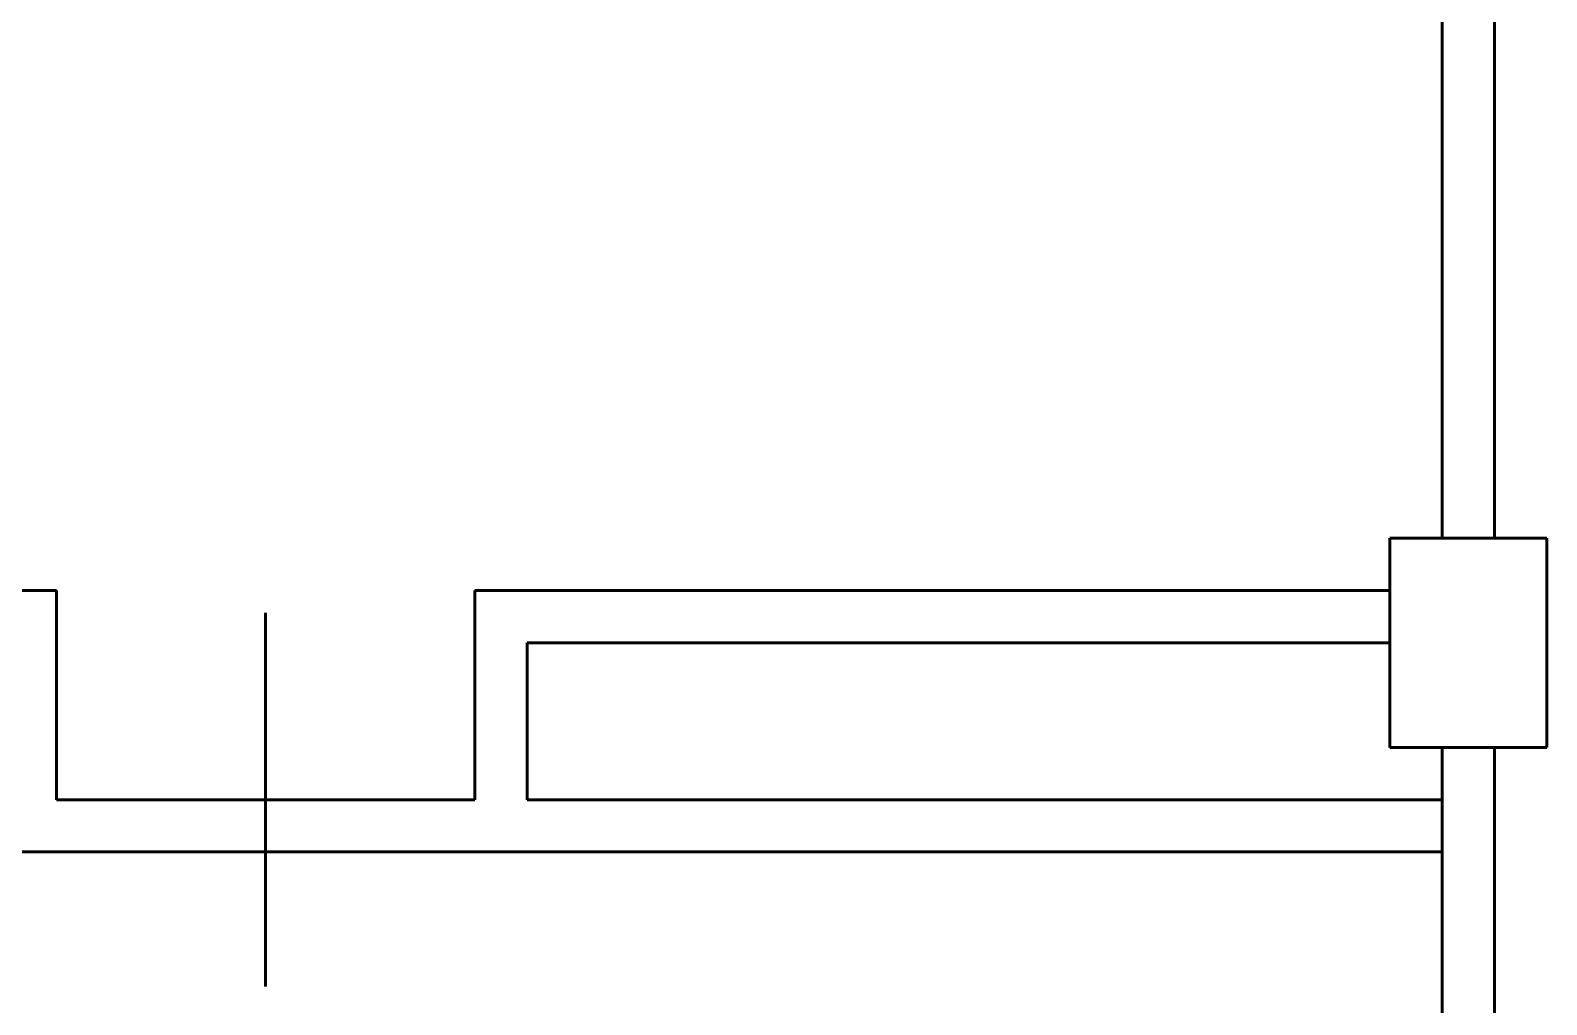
# Model space of a CAD drawing. Extents: x 0 to 297, y 0 to 292.
# Drawn here: x 238.14 to 252.64, y 88.06 to 97.37 of the extents above; entities that cross this region are included whole.
import ezdxf

# ---------------------------------------------------------------- set-up
doc = ezdxf.new("R2010")
doc.units = 0
doc.header["$MEASUREMENT"] = 0
doc.linetypes.add('K5LT_BASIC', pattern=[0])
doc.layers.add('Системный слой', color=7, linetype='Continuous')

# ---------------------------------------------------------------- blocks, each defined once
blk = doc.blocks.new('*U')
at = {"layer": 'Системный слой', "linetype": 'K5LT_BASIC', "lineweight": 60}
for p, q in [((251.142, 92.519), (251.142, 90.519)), ((252.642, 92.519), (251.142, 92.519)), ((252.642, 90.519), (252.642, 92.519)), ((251.142, 90.519), (252.642, 90.519))]:
    blk.add_line(p, q, dxfattribs=at)

msp = doc.modelspace()

# ---------------------------------------------------------------- linework, layer by layer
at = {"layer": 'Системный слой', "linetype": 'K5LT_BASIC', "lineweight": 60}
for p, q in [((251.642, 92.519), (251.642, 98.019)), ((252.142, 98.019), (252.142, 92.519)), ((251.142, 92.519), (252.642, 92.519)), ((251.142, 92.519), (251.142, 90.519)), ((251.142, 90.519), (251.142, 92.519)), ((251.142, 92.519), (252.642, 92.519)), ((251.142, 92.519), (251.142, 90.519)), ((251.142, 92.519), (251.142, 90.519)), ((252.642, 92.519), (251.642, 92.519)), ((252.642, 92.519), (252.642, 90.519)), ((252.642, 90.519), (252.642, 92.519)), ((212.392, 92.019), (238.392, 92.019)), ((238.392, 92.019), (238.392, 90.019)), ((242.392, 92.019), (246.392, 92.019)), ((242.392, 92.019), (242.392, 90.019)), ((246.392, 92.019), (251.142, 92.019)), ((240.392, 91.805), (240.392, 88.233)), ((252.642, 91.769), (252.642, 91.019)), ((242.892, 91.519), (242.892, 90.019)), ((245.892, 91.519), (242.892, 91.519)), ((245.892, 91.519), (251.142, 91.519)), ((252.642, 90.519), (251.142, 90.519)), ((251.142, 90.519), (252.642, 90.519)), ((251.642, 85.019), (251.642, 90.519)), ((252.142, 90.519), (252.142, 85.019)), ((238.392, 90.019), (242.392, 90.019)), ((245.892, 90.019), (242.892, 90.019)), ((251.642, 90.019), (242.892, 90.019)), ((246.392, 90.019), (251.642, 90.019)), ((251.642, 89.519), (179.892, 89.519)), ((227.892, 89.519), (251.642, 89.519)), ((251.642, 89.519), (227.892, 89.519))]:
    msp.add_line(p, q, dxfattribs=at)

# ---------------------------------------------------------------- block references
at = {"layer": 'Системный слой'}
msp.add_blockref('*U', (0, 0), dxfattribs=at)
msp.add_blockref('*U', (0, 0), dxfattribs=at)
msp.add_blockref('*U', (0, 0), dxfattribs=at)
msp.add_blockref('*U', (0, 0), dxfattribs=at)
msp.add_blockref('*U', (0, 0), dxfattribs=at)
msp.add_blockref('*U', (0, 0), dxfattribs=at)
msp.add_blockref('*U', (0, 0), dxfattribs=at)
msp.add_blockref('*U', (0, 0), dxfattribs=at)
msp.add_blockref('*U', (0, 0), dxfattribs=at)
msp.add_blockref('*U', (0, 0), dxfattribs=at)
msp.add_blockref('*U', (0, 0), dxfattribs=at)
msp.add_blockref('*U', (0, 0), dxfattribs=at)
msp.add_blockref('*U', (0, 0), dxfattribs=at)
msp.add_blockref('*U', (0, 0), dxfattribs=at)
msp.add_blockref('*U', (0, 0), dxfattribs=at)
msp.add_blockref('*U', (0, 0), dxfattribs=at)
msp.add_blockref('*U', (0, 0), dxfattribs=at)
msp.add_blockref('*U', (0, 0), dxfattribs=at)
msp.add_blockref('*U', (0, 0), dxfattribs=at)
msp.add_blockref('*U', (0, 0), dxfattribs=at)
msp.add_blockref('*U', (0, 0), dxfattribs=at)
msp.add_blockref('*U', (0, 0), dxfattribs=at)
msp.add_blockref('*U', (0, 0), dxfattribs=at)
msp.add_blockref('*U', (0, 0), dxfattribs=at)
msp.add_blockref('*U', (0, 0), dxfattribs=at)
msp.add_blockref('*U', (0, 0), dxfattribs=at)
msp.add_blockref('*U', (0, 0), dxfattribs=at)
msp.add_blockref('*U', (0, 0), dxfattribs=at)
msp.add_blockref('*U', (0, 0), dxfattribs=at)
msp.add_blockref('*U', (0, 0), dxfattribs=at)
msp.add_blockref('*U', (0, 0), dxfattribs=at)
msp.add_blockref('*U', (0, 0), dxfattribs=at)
msp.add_blockref('*U', (0, 0), dxfattribs=at)
msp.add_blockref('*U', (0, 0), dxfattribs=at)
msp.add_blockref('*U', (0, 0), dxfattribs=at)
msp.add_blockref('*U', (0, 0), dxfattribs=at)
msp.add_blockref('*U', (0, 0), dxfattribs=at)
msp.add_blockref('*U', (0, 0), dxfattribs=at)
msp.add_blockref('*U', (0, 0), dxfattribs=at)
msp.add_blockref('*U', (0, 0), dxfattribs=at)
msp.add_blockref('*U', (0, 0), dxfattribs=at)
msp.add_blockref('*U', (0, 0), dxfattribs=at)
msp.add_blockref('*U', (0, 0), dxfattribs=at)
msp.add_blockref('*U', (0, 0), dxfattribs=at)
msp.add_blockref('*U', (0, 0), dxfattribs=at)
msp.add_blockref('*U', (0, 0), dxfattribs=at)
msp.add_blockref('*U', (0, 0), dxfattribs=at)
msp.add_blockref('*U', (0, 0), dxfattribs=at)
msp.add_blockref('*U', (0, 0), dxfattribs=at)
msp.add_blockref('*U', (0, 0), dxfattribs=at)
msp.add_blockref('*U', (0, 0), dxfattribs=at)
msp.add_blockref('*U', (0, 0), dxfattribs=at)
msp.add_blockref('*U', (0, 0), dxfattribs=at)
msp.add_blockref('*U', (0, 0), dxfattribs=at)
msp.add_blockref('*U', (0, 0), dxfattribs=at)
msp.add_blockref('*U', (0, 0), dxfattribs=at)
msp.add_blockref('*U', (0, 0), dxfattribs=at)
msp.add_blockref('*U', (0, 0), dxfattribs=at)
msp.add_blockref('*U', (0, 0), dxfattribs=at)
msp.add_blockref('*U', (0, 0), dxfattribs=at)
msp.add_blockref('*U', (0, 0), dxfattribs=at)
msp.add_blockref('*U', (0, 0), dxfattribs=at)
msp.add_blockref('*U', (0, 0), dxfattribs=at)
msp.add_blockref('*U', (0, 0), dxfattribs=at)
msp.add_blockref('*U', (0, 0), dxfattribs=at)
msp.add_blockref('*U', (0, 0), dxfattribs=at)
msp.add_blockref('*U', (0, 0), dxfattribs=at)
msp.add_blockref('*U', (0, 0), dxfattribs=at)
msp.add_blockref('*U', (0, 0), dxfattribs=at)
msp.add_blockref('*U', (0, 0), dxfattribs=at)
msp.add_blockref('*U', (0, 0), dxfattribs=at)
msp.add_blockref('*U', (0, 0), dxfattribs=at)
msp.add_blockref('*U', (0, 0), dxfattribs=at)
msp.add_blockref('*U', (0, 0), dxfattribs=at)
msp.add_blockref('*U', (0, 0), dxfattribs=at)
msp.add_blockref('*U', (0, 0), dxfattribs=at)
msp.add_blockref('*U', (0, 0), dxfattribs=at)
msp.add_blockref('*U', (0, 0), dxfattribs=at)
msp.add_blockref('*U', (0, 0), dxfattribs=at)
msp.add_blockref('*U', (0, 0), dxfattribs=at)
msp.add_blockref('*U', (0, 0), dxfattribs=at)
msp.add_blockref('*U', (0, 0), dxfattribs=at)
msp.add_blockref('*U', (0, 0), dxfattribs=at)
msp.add_blockref('*U', (0, 0), dxfattribs=at)
msp.add_blockref('*U', (0, 0), dxfattribs=at)
msp.add_blockref('*U', (0, 0), dxfattribs=at)
msp.add_blockref('*U', (0, 0), dxfattribs=at)
msp.add_blockref('*U', (0, 0), dxfattribs=at)
msp.add_blockref('*U', (0, 0), dxfattribs=at)
msp.add_blockref('*U', (0, 0), dxfattribs=at)
msp.add_blockref('*U', (0, 0), dxfattribs=at)
msp.add_blockref('*U', (0, 0), dxfattribs=at)
msp.add_blockref('*U', (0, 0), dxfattribs=at)
msp.add_blockref('*U', (0, 0), dxfattribs=at)
msp.add_blockref('*U', (0, 0), dxfattribs=at)
msp.add_blockref('*U', (0, 0), dxfattribs=at)
msp.add_blockref('*U', (0, 0), dxfattribs=at)
msp.add_blockref('*U', (0, 0), dxfattribs=at)
msp.add_blockref('*U', (0, 0), dxfattribs=at)
msp.add_blockref('*U', (0, 0), dxfattribs=at)
msp.add_blockref('*U', (0, 0), dxfattribs=at)
msp.add_blockref('*U', (0, 0), dxfattribs=at)
msp.add_blockref('*U', (0, 0), dxfattribs=at)
msp.add_blockref('*U', (0, 0), dxfattribs=at)
msp.add_blockref('*U', (0, 0), dxfattribs=at)
msp.add_blockref('*U', (0, 0), dxfattribs=at)
msp.add_blockref('*U', (0, 0), dxfattribs=at)
msp.add_blockref('*U', (0, 0), dxfattribs=at)
msp.add_blockref('*U', (0, 0), dxfattribs=at)
msp.add_blockref('*U', (0, 0), dxfattribs=at)
msp.add_blockref('*U', (0, 0), dxfattribs=at)
msp.add_blockref('*U', (0, 0), dxfattribs=at)
msp.add_blockref('*U', (0, 0), dxfattribs=at)
msp.add_blockref('*U', (0, 0), dxfattribs=at)
msp.add_blockref('*U', (0, 0), dxfattribs=at)
msp.add_blockref('*U', (0, 0), dxfattribs=at)
msp.add_blockref('*U', (0, 0), dxfattribs=at)
msp.add_blockref('*U', (0, 0), dxfattribs=at)
msp.add_blockref('*U', (0, 0), dxfattribs=at)
msp.add_blockref('*U', (0, 0), dxfattribs=at)
msp.add_blockref('*U', (0, 0), dxfattribs=at)
msp.add_blockref('*U', (0, 0), dxfattribs=at)
msp.add_blockref('*U', (0, 0), dxfattribs=at)
msp.add_blockref('*U', (0, 0), dxfattribs=at)
msp.add_blockref('*U', (0, 0), dxfattribs=at)
msp.add_blockref('*U', (0, 0), dxfattribs=at)
msp.add_blockref('*U', (0, 0), dxfattribs=at)
msp.add_blockref('*U', (0, 0), dxfattribs=at)
msp.add_blockref('*U', (0, 0), dxfattribs=at)
msp.add_blockref('*U', (0, 0), dxfattribs=at)
msp.add_blockref('*U', (0, 0), dxfattribs=at)
msp.add_blockref('*U', (0, 0), dxfattribs=at)
msp.add_blockref('*U', (0, 0), dxfattribs=at)
msp.add_blockref('*U', (0, 0), dxfattribs=at)
msp.add_blockref('*U', (0, 0), dxfattribs=at)
msp.add_blockref('*U', (0, 0), dxfattribs=at)
msp.add_blockref('*U', (0, 0), dxfattribs=at)
msp.add_blockref('*U', (0, 0), dxfattribs=at)
msp.add_blockref('*U', (0, 0), dxfattribs=at)
msp.add_blockref('*U', (0, 0), dxfattribs=at)
msp.add_blockref('*U', (0, 0), dxfattribs=at)
msp.add_blockref('*U', (0, 0), dxfattribs=at)
msp.add_blockref('*U', (0, 0), dxfattribs=at)
msp.add_blockref('*U', (0, 0), dxfattribs=at)
msp.add_blockref('*U', (0, 0), dxfattribs=at)
msp.add_blockref('*U', (0, 0), dxfattribs=at)
msp.add_blockref('*U', (0, 0), dxfattribs=at)
msp.add_blockref('*U', (0, 0), dxfattribs=at)
msp.add_blockref('*U', (0, 0), dxfattribs=at)
msp.add_blockref('*U', (0, 0), dxfattribs=at)
msp.add_blockref('*U', (0, 0), dxfattribs=at)
msp.add_blockref('*U', (0, 0), dxfattribs=at)
msp.add_blockref('*U', (0, 0), dxfattribs=at)
msp.add_blockref('*U', (0, 0), dxfattribs=at)
msp.add_blockref('*U', (0, 0), dxfattribs=at)
msp.add_blockref('*U', (0, 0), dxfattribs=at)
msp.add_blockref('*U', (0, 0), dxfattribs=at)
msp.add_blockref('*U', (0, 0), dxfattribs=at)
msp.add_blockref('*U', (0, 0), dxfattribs=at)
msp.add_blockref('*U', (0, 0), dxfattribs=at)
msp.add_blockref('*U', (0, 0), dxfattribs=at)
msp.add_blockref('*U', (0, 0), dxfattribs=at)
msp.add_blockref('*U', (0, 0), dxfattribs=at)
msp.add_blockref('*U', (0, 0), dxfattribs=at)
msp.add_blockref('*U', (0, 0), dxfattribs=at)
msp.add_blockref('*U', (0, 0), dxfattribs=at)
msp.add_blockref('*U', (0, 0), dxfattribs=at)
msp.add_blockref('*U', (0, 0), dxfattribs=at)
msp.add_blockref('*U', (0, 0), dxfattribs=at)
msp.add_blockref('*U', (0, 0), dxfattribs=at)
msp.add_blockref('*U', (0, 0), dxfattribs=at)
msp.add_blockref('*U', (0, 0), dxfattribs=at)
msp.add_blockref('*U', (0, 0), dxfattribs=at)
msp.add_blockref('*U', (0, 0), dxfattribs=at)
msp.add_blockref('*U', (0, 0), dxfattribs=at)
msp.add_blockref('*U', (0, 0), dxfattribs=at)
msp.add_blockref('*U', (0, 0), dxfattribs=at)
msp.add_blockref('*U', (0, 0), dxfattribs=at)
msp.add_blockref('*U', (0, 0), dxfattribs=at)
msp.add_blockref('*U', (0, 0), dxfattribs=at)
msp.add_blockref('*U', (0, 0), dxfattribs=at)
msp.add_blockref('*U', (0, 0), dxfattribs=at)
msp.add_blockref('*U', (0, 0), dxfattribs=at)
msp.add_blockref('*U', (0, 0), dxfattribs=at)
msp.add_blockref('*U', (0, 0), dxfattribs=at)
msp.add_blockref('*U', (0, 0), dxfattribs=at)
msp.add_blockref('*U', (0, 0), dxfattribs=at)
msp.add_blockref('*U', (0, 0), dxfattribs=at)
msp.add_blockref('*U', (0, 0), dxfattribs=at)
msp.add_blockref('*U', (0, 0), dxfattribs=at)
msp.add_blockref('*U', (0, 0), dxfattribs=at)
msp.add_blockref('*U', (0, 0), dxfattribs=at)
msp.add_blockref('*U', (0, 0), dxfattribs=at)
msp.add_blockref('*U', (0, 0), dxfattribs=at)
msp.add_blockref('*U', (0, 0), dxfattribs=at)
msp.add_blockref('*U', (0, 0), dxfattribs=at)
msp.add_blockref('*U', (0, 0), dxfattribs=at)
msp.add_blockref('*U', (0, 0), dxfattribs=at)
msp.add_blockref('*U', (0, 0), dxfattribs=at)
msp.add_blockref('*U', (0, 0), dxfattribs=at)
msp.add_blockref('*U', (0, 0), dxfattribs=at)
msp.add_blockref('*U', (0, 0), dxfattribs=at)
msp.add_blockref('*U', (0, 0), dxfattribs=at)
msp.add_blockref('*U', (0, 0), dxfattribs=at)
msp.add_blockref('*U', (0, 0), dxfattribs=at)
msp.add_blockref('*U', (0, 0), dxfattribs=at)
msp.add_blockref('*U', (0, 0), dxfattribs=at)
msp.add_blockref('*U', (0, 0), dxfattribs=at)
msp.add_blockref('*U', (0, 0), dxfattribs=at)
msp.add_blockref('*U', (0, 0), dxfattribs=at)
msp.add_blockref('*U', (0, 0), dxfattribs=at)
msp.add_blockref('*U', (0, 0), dxfattribs=at)
msp.add_blockref('*U', (0, 0), dxfattribs=at)
msp.add_blockref('*U', (0, 0), dxfattribs=at)
msp.add_blockref('*U', (0, 0), dxfattribs=at)
msp.add_blockref('*U', (0, 0), dxfattribs=at)
msp.add_blockref('*U', (0, 0), dxfattribs=at)
msp.add_blockref('*U', (0, 0), dxfattribs=at)
msp.add_blockref('*U', (0, 0), dxfattribs=at)
msp.add_blockref('*U', (0, 0), dxfattribs=at)
msp.add_blockref('*U', (0, 0), dxfattribs=at)
msp.add_blockref('*U', (0, 0), dxfattribs=at)
msp.add_blockref('*U', (0, 0), dxfattribs=at)
msp.add_blockref('*U', (0, 0), dxfattribs=at)
msp.add_blockref('*U', (0, 0), dxfattribs=at)
msp.add_blockref('*U', (0, 0), dxfattribs=at)
msp.add_blockref('*U', (0, 0), dxfattribs=at)
msp.add_blockref('*U', (0, 0), dxfattribs=at)
msp.add_blockref('*U', (0, 0), dxfattribs=at)
msp.add_blockref('*U', (0, 0), dxfattribs=at)
msp.add_blockref('*U', (0, 0), dxfattribs=at)
msp.add_blockref('*U', (0, 0), dxfattribs=at)
msp.add_blockref('*U', (0, 0), dxfattribs=at)
msp.add_blockref('*U', (0, 0), dxfattribs=at)
msp.add_blockref('*U', (0, 0), dxfattribs=at)
msp.add_blockref('*U', (0, 0), dxfattribs=at)
msp.add_blockref('*U', (0, 0), dxfattribs=at)
msp.add_blockref('*U', (0, 0), dxfattribs=at)
msp.add_blockref('*U', (0, 0), dxfattribs=at)
msp.add_blockref('*U', (0, 0), dxfattribs=at)
msp.add_blockref('*U', (0, 0), dxfattribs=at)
msp.add_blockref('*U', (0, 0), dxfattribs=at)
msp.add_blockref('*U', (0, 0), dxfattribs=at)
msp.add_blockref('*U', (0, 0), dxfattribs=at)
msp.add_blockref('*U', (0, 0), dxfattribs=at)
msp.add_blockref('*U', (0, 0), dxfattribs=at)
msp.add_blockref('*U', (0, 0), dxfattribs=at)
msp.add_blockref('*U', (0, 0), dxfattribs=at)
msp.add_blockref('*U', (0, 0), dxfattribs=at)
msp.add_blockref('*U', (0, 0), dxfattribs=at)
msp.add_blockref('*U', (0, 0), dxfattribs=at)
msp.add_blockref('*U', (0, 0), dxfattribs=at)
msp.add_blockref('*U', (0, 0), dxfattribs=at)
msp.add_blockref('*U', (0, 0), dxfattribs=at)
msp.add_blockref('*U', (0, 0), dxfattribs=at)
msp.add_blockref('*U', (0, 0), dxfattribs=at)
msp.add_blockref('*U', (0, 0), dxfattribs=at)
msp.add_blockref('*U', (0, 0), dxfattribs=at)
msp.add_blockref('*U', (0, 0), dxfattribs=at)
msp.add_blockref('*U', (0, 0), dxfattribs=at)
msp.add_blockref('*U', (0, 0), dxfattribs=at)
msp.add_blockref('*U', (0, 0), dxfattribs=at)
msp.add_blockref('*U', (0, 0), dxfattribs=at)
msp.add_blockref('*U', (0, 0), dxfattribs=at)
msp.add_blockref('*U', (0, 0), dxfattribs=at)
msp.add_blockref('*U', (0, 0), dxfattribs=at)
msp.add_blockref('*U', (0, 0), dxfattribs=at)
msp.add_blockref('*U', (0, 0), dxfattribs=at)
msp.add_blockref('*U', (0, 0), dxfattribs=at)
msp.add_blockref('*U', (0, 0), dxfattribs=at)
msp.add_blockref('*U', (0, 0), dxfattribs=at)
msp.add_blockref('*U', (0, 0), dxfattribs=at)
msp.add_blockref('*U', (0, 0), dxfattribs=at)
msp.add_blockref('*U', (0, 0), dxfattribs=at)
msp.add_blockref('*U', (0, 0), dxfattribs=at)
msp.add_blockref('*U', (0, 0), dxfattribs=at)
msp.add_blockref('*U', (0, 0), dxfattribs=at)
msp.add_blockref('*U', (0, 0), dxfattribs=at)
msp.add_blockref('*U', (0, 0), dxfattribs=at)
msp.add_blockref('*U', (0, 0), dxfattribs=at)
msp.add_blockref('*U', (0, 0), dxfattribs=at)
msp.add_blockref('*U', (0, 0), dxfattribs=at)
msp.add_blockref('*U', (0, 0), dxfattribs=at)
msp.add_blockref('*U', (0, 0), dxfattribs=at)
msp.add_blockref('*U', (0, 0), dxfattribs=at)
msp.add_blockref('*U', (0, 0), dxfattribs=at)
msp.add_blockref('*U', (0, 0), dxfattribs=at)
msp.add_blockref('*U', (0, 0), dxfattribs=at)
msp.add_blockref('*U', (0, 0), dxfattribs=at)
msp.add_blockref('*U', (0, 0), dxfattribs=at)
msp.add_blockref('*U', (0, 0), dxfattribs=at)
msp.add_blockref('*U', (0, 0), dxfattribs=at)
msp.add_blockref('*U', (0, 0), dxfattribs=at)
msp.add_blockref('*U', (0, 0), dxfattribs=at)
msp.add_blockref('*U', (0, 0), dxfattribs=at)
msp.add_blockref('*U', (0, 0), dxfattribs=at)
msp.add_blockref('*U', (0, 0), dxfattribs=at)
msp.add_blockref('*U', (0, 0), dxfattribs=at)
msp.add_blockref('*U', (0, 0), dxfattribs=at)
msp.add_blockref('*U', (0, 0), dxfattribs=at)
msp.add_blockref('*U', (0, 0), dxfattribs=at)
msp.add_blockref('*U', (0, 0), dxfattribs=at)
msp.add_blockref('*U', (0, 0), dxfattribs=at)
msp.add_blockref('*U', (0, 0), dxfattribs=at)
msp.add_blockref('*U', (0, 0), dxfattribs=at)
msp.add_blockref('*U', (0, 0), dxfattribs=at)
msp.add_blockref('*U', (0, 0), dxfattribs=at)
msp.add_blockref('*U', (0, 0), dxfattribs=at)
msp.add_blockref('*U', (0, 0), dxfattribs=at)
msp.add_blockref('*U', (0, 0), dxfattribs=at)
msp.add_blockref('*U', (0, 0), dxfattribs=at)
msp.add_blockref('*U', (0, 0), dxfattribs=at)
msp.add_blockref('*U', (0, 0), dxfattribs=at)
msp.add_blockref('*U', (0, 0), dxfattribs=at)
msp.add_blockref('*U', (0, 0), dxfattribs=at)
msp.add_blockref('*U', (0, 0), dxfattribs=at)
msp.add_blockref('*U', (0, 0), dxfattribs=at)
msp.add_blockref('*U', (0, 0), dxfattribs=at)
msp.add_blockref('*U', (0, 0), dxfattribs=at)
msp.add_blockref('*U', (0, 0), dxfattribs=at)
msp.add_blockref('*U', (0, 0), dxfattribs=at)
msp.add_blockref('*U', (0, 0), dxfattribs=at)
msp.add_blockref('*U', (0, 0), dxfattribs=at)
msp.add_blockref('*U', (0, 0), dxfattribs=at)
msp.add_blockref('*U', (0, 0), dxfattribs=at)
msp.add_blockref('*U', (0, 0), dxfattribs=at)
msp.add_blockref('*U', (0, 0), dxfattribs=at)
msp.add_blockref('*U', (0, 0), dxfattribs=at)
msp.add_blockref('*U', (0, 0), dxfattribs=at)
msp.add_blockref('*U', (0, 0), dxfattribs=at)
msp.add_blockref('*U', (0, 0), dxfattribs=at)
msp.add_blockref('*U', (0, 0), dxfattribs=at)
msp.add_blockref('*U', (0, 0), dxfattribs=at)
msp.add_blockref('*U', (0, 0), dxfattribs=at)
msp.add_blockref('*U', (0, 0), dxfattribs=at)
msp.add_blockref('*U', (0, 0), dxfattribs=at)
msp.add_blockref('*U', (0, 0), dxfattribs=at)
msp.add_blockref('*U', (0, 0), dxfattribs=at)
msp.add_blockref('*U', (0, 0), dxfattribs=at)
msp.add_blockref('*U', (0, 0), dxfattribs=at)
msp.add_blockref('*U', (0, 0), dxfattribs=at)
msp.add_blockref('*U', (0, 0), dxfattribs=at)
msp.add_blockref('*U', (0, 0), dxfattribs=at)
msp.add_blockref('*U', (0, 0), dxfattribs=at)
msp.add_blockref('*U', (0, 0), dxfattribs=at)
msp.add_blockref('*U', (0, 0), dxfattribs=at)
msp.add_blockref('*U', (0, 0), dxfattribs=at)
msp.add_blockref('*U', (0, 0), dxfattribs=at)
msp.add_blockref('*U', (0, 0), dxfattribs=at)
msp.add_blockref('*U', (0, 0), dxfattribs=at)
msp.add_blockref('*U', (0, 0), dxfattribs=at)
msp.add_blockref('*U', (0, 0), dxfattribs=at)
msp.add_blockref('*U', (0, 0), dxfattribs=at)
msp.add_blockref('*U', (0, 0), dxfattribs=at)
msp.add_blockref('*U', (0, 0), dxfattribs=at)
msp.add_blockref('*U', (0, 0), dxfattribs=at)
msp.add_blockref('*U', (0, 0), dxfattribs=at)
msp.add_blockref('*U', (0, 0), dxfattribs=at)
msp.add_blockref('*U', (0, 0), dxfattribs=at)
msp.add_blockref('*U', (0, 0), dxfattribs=at)
msp.add_blockref('*U', (0, 0), dxfattribs=at)
msp.add_blockref('*U', (0, 0), dxfattribs=at)
msp.add_blockref('*U', (0, 0), dxfattribs=at)
msp.add_blockref('*U', (0, 0), dxfattribs=at)

doc.saveas('drawing.dxf')
